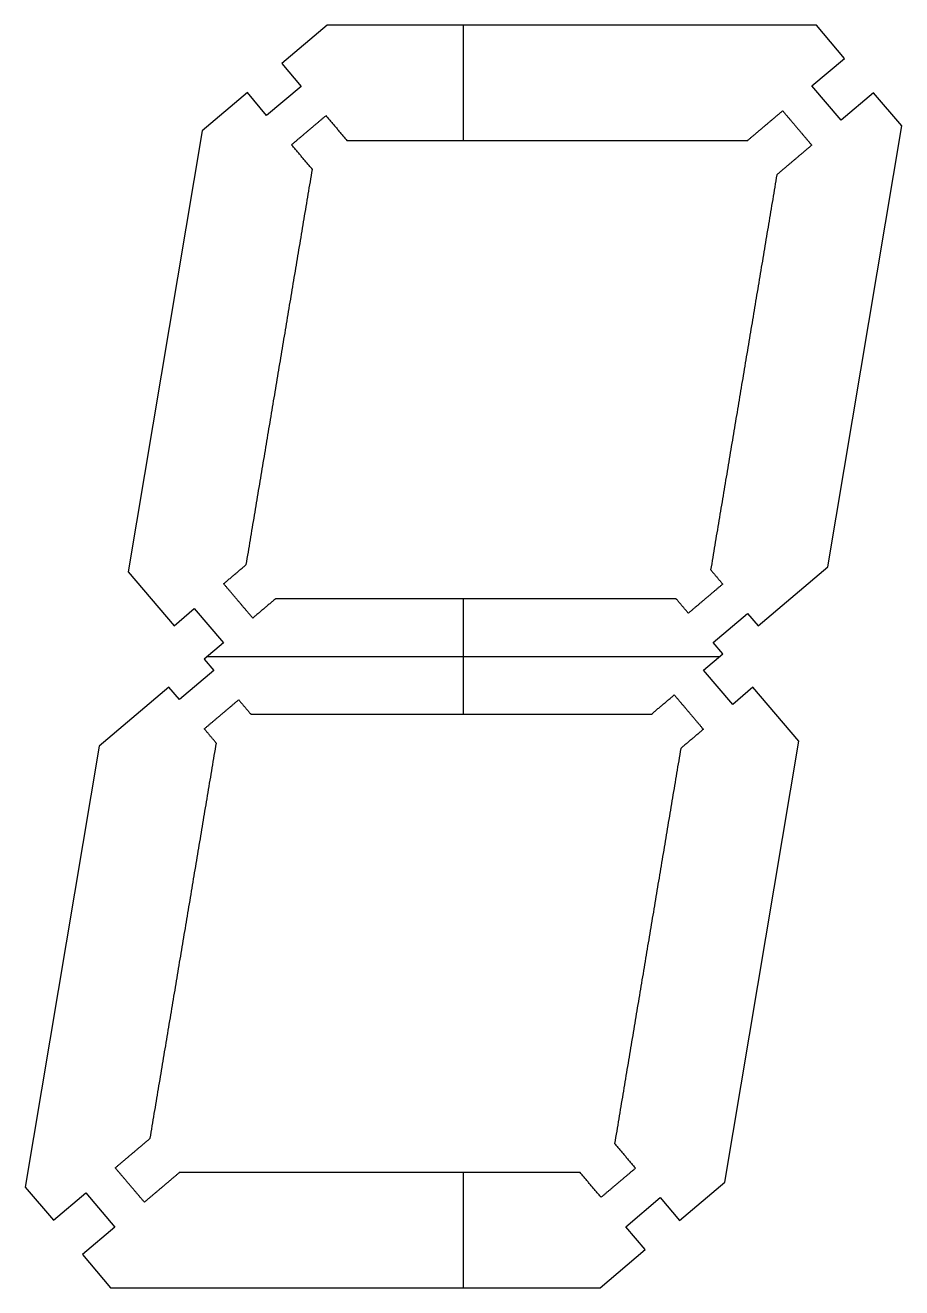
# Model space of a CAD drawing. Header units: millimetres. Extents: x 20 to 207, y 21 to 290.
import ezdxf

# ---------------------------------------------------------------- set-up
doc = ezdxf.new("R2010")
doc.units = ezdxf.units.MM
doc.layers.add('PCB', color=192, linetype='Continuous', true_color=0x7d26cd)

msp = doc.modelspace()

# ---------------------------------------------------------------- linework, layer by layer
at = {"layer": 'PCB'}
for p, q in [((84.67, 290.26, 16), (75.03, 282.1, 16)), ((188.93, 290.26, 16), (84.67, 290.26, 16)), ((113.75, 265.73, 16), (113.75, 290.26, 16)), ((194.92, 283.19, 16), (188.93, 290.26, 16)), ((187.99, 277.33, 16), (194.92, 283.19, 16)), ((75.03, 282.1, 16), (79.14, 277.24, 16)), ((79.14, 277.24, 16), (71.81, 271.04, 16)), ((194.2, 270, 16), (187.99, 277.33, 16)), ((67.7, 275.9, 16), (58.06, 267.74, 16)), ((71.81, 271.04, 16), (67.7, 275.9, 16)), ((201.12, 275.86, 16), (194.2, 270, 16)), ((207.11, 268.79, 16), (201.12, 275.86, 16)), ((58.06, 267.74, 16), (42.34, 173.78, 16)), ((191.39, 174.83, 16), (207.11, 268.79, 16)), ((42.34, 173.78, 16), (52.08, 162.27, 16)), ((176.5, 162.23, 16), (191.39, 174.83, 16)), ((113.75, 143.43, 16), (113.75, 167.96, 16)), ((52.08, 162.27, 16), (56.39, 165.91, 16)), ((56.39, 165.91, 16), (62.59, 158.59, 16)), ((166.94, 158.67, 16), (174.27, 164.87, 16)), ((174.27, 164.87, 16), (176.5, 162.23, 16)), ((62.59, 158.59, 16), (58.51, 155.14, 16)), ((164.91, 152.81, 16), (168.98, 156.26, 16)), ((168.98, 156.26, 16), (166.94, 158.67, 16)), ((58.51, 155.14, 16), (60.55, 152.73, 16)), ((59.18, 155.7, 16), (168.32, 155.7, 16)), ((60.55, 152.73, 16), (53.23, 146.52, 16)), ((171.11, 145.48, 16), (164.91, 152.81, 16)), ((50.99, 149.16, 16), (36.11, 136.56, 16)), ((53.23, 146.52, 16), (50.99, 149.16, 16)), ((175.42, 149.13, 16), (171.11, 145.48, 16)), ((185.16, 137.62, 16), (175.42, 149.13, 16)), ((169.44, 43.66, 16), (185.16, 137.62, 16)), ((36.11, 136.56, 16), (20.39, 42.6, 16)), ((113.75, 21.13, 16), (113.75, 45.67, 16)), ((159.8, 35.5, 16), (169.44, 43.66, 16)), ((20.39, 42.6, 16), (26.37, 35.53, 16)), ((26.37, 35.53, 16), (33.3, 41.4, 16)), ((33.3, 41.4, 16), (39.5, 34.07, 16)), ((148.36, 34.15, 16), (155.68, 40.35, 16)), ((155.68, 40.35, 16), (159.8, 35.5, 16)), ((39.5, 34.07, 16), (32.58, 28.2, 16)), ((152.47, 29.29, 16), (148.36, 34.15, 16)), ((32.58, 28.2, 16), (38.56, 21.13, 16)), ((142.83, 21.13, 16), (152.47, 29.29, 16)), ((38.56, 21.13, 16), (142.83, 21.13, 16))]:
    msp.add_line(p, q, dxfattribs=at)
for points in [[(174.3, 265.73, 16), (178.02, 268.88, 16), (181.74, 272.03, 16)], [(181.74, 272.03, 16), (184.84, 268.37, 16), (187.94, 264.7, 16)], [(77.11, 264.78, 16), (80.78, 267.89, 16), (84.44, 270.99, 16)], [(84.44, 270.99, 16), (86.66, 268.36, 16), (88.89, 265.73, 16)], [(81.56, 259.53, 16), (79.34, 262.16, 16), (77.11, 264.78, 16)], [(88.89, 265.73, 16), (131.59, 265.73, 16), (174.3, 265.73, 16)], [(187.94, 264.7, 16), (184.22, 261.55, 16), (180.5, 258.4, 16)], [(67.47, 175.29, 16), (74.51, 217.41, 16), (81.56, 259.53, 16)], [(180.5, 258.4, 16), (173.45, 216.29, 16), (166.4, 174.17, 16)], [(62.65, 171.21, 16), (65.06, 173.25, 16), (67.47, 175.29, 16)], [(166.4, 174.17, 16), (167.69, 172.65, 16), (168.97, 171.13, 16)], [(68.85, 163.89, 16), (65.75, 167.55, 16), (62.65, 171.21, 16)], [(168.97, 171.13, 16), (165.31, 168.03, 16), (161.65, 164.93, 16)], [(73.67, 167.96, 16), (71.26, 165.93, 16), (68.85, 163.89, 16)], [(159.08, 167.96, 16), (116.37, 167.96, 16), (73.67, 167.96, 16)], [(161.65, 164.93, 16), (160.36, 166.45, 16), (159.08, 167.96, 16)], [(58.52, 140.27, 16), (62.19, 143.37, 16), (65.85, 146.47, 16)], [(65.85, 146.47, 16), (67.14, 144.95, 16), (68.42, 143.43, 16)], [(153.83, 143.43, 16), (156.24, 145.47, 16), (158.65, 147.51, 16)], [(158.65, 147.51, 16), (161.75, 143.85, 16), (164.85, 140.18, 16)], [(68.42, 143.43, 16), (111.13, 143.43, 16), (153.83, 143.43, 16)], [(61.1, 137.23, 16), (59.81, 138.75, 16), (58.52, 140.27, 16)], [(164.85, 140.18, 16), (162.44, 138.14, 16), (160.03, 136.1, 16)], [(47, 52.99, 16), (54.05, 95.11, 16), (61.1, 137.23, 16)], [(160.03, 136.1, 16), (152.98, 93.99, 16), (145.94, 51.87, 16)], [(39.56, 46.69, 16), (43.28, 49.84, 16), (47, 52.99, 16)], [(145.94, 51.87, 16), (148.16, 49.24, 16), (150.39, 46.61, 16)], [(45.76, 39.37, 16), (42.66, 43.03, 16), (39.56, 46.69, 16)], [(150.39, 46.61, 16), (146.72, 43.51, 16), (143.06, 40.41, 16)], [(53.2, 45.67, 16), (49.48, 42.52, 16), (45.76, 39.37, 16)], [(138.61, 45.67, 16), (95.91, 45.67, 16), (53.2, 45.67, 16)], [(143.06, 40.41, 16), (140.83, 43.04, 16), (138.61, 45.67, 16)]]:
    msp.add_open_spline(points, degree=2, dxfattribs=at)

doc.saveas('drawing.dxf')
